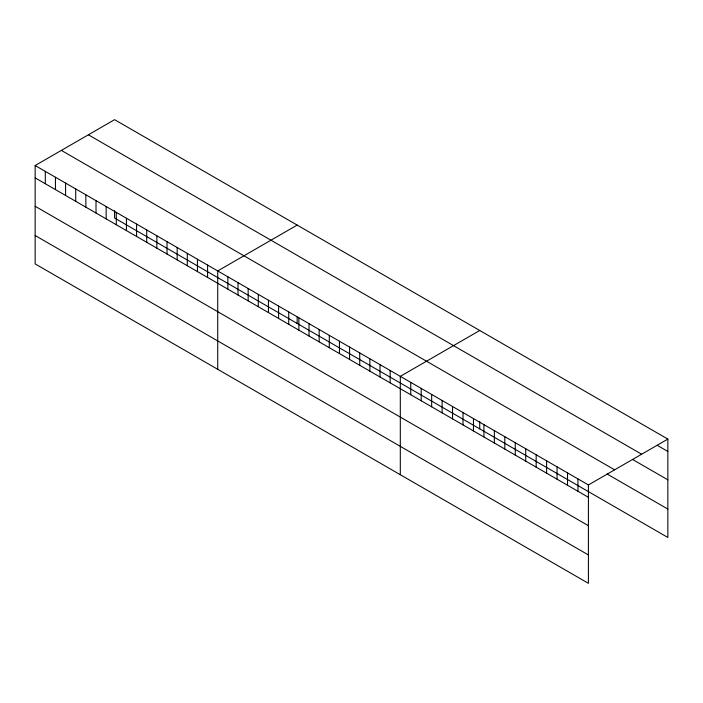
<?xml version="1.0" encoding="UTF-8"?>
<svg xmlns="http://www.w3.org/2000/svg" width="703" height="703" viewBox="0 0 703 703"><rect width="100%" height="100%" fill="white"/><g stroke="black" fill="none" stroke-linecap="round" stroke-linejoin="round"><path stroke-width="1.05" d="M35.15 165.53L588.411 484.956L588.411 583.332L35.15 263.906L35.15 165.53L114.589 119.668L667.85 439.094L667.85 537.47L114.589 218.044L114.589 210.689M297.167 225.074L217.728 270.936L217.728 369.321M479.736 330.489L400.306 376.351L400.306 474.727M588.411 484.956L667.85 439.094M657.402 445.412L667.85 451.449M88.376 134.8L641.637 454.226M632.7 459.542L667.85 479.833M61.363 150.398L614.624 469.815M607.049 473.98L667.85 509.086M35.15 177.885L588.411 497.311M35.15 206.269L588.411 525.695M35.15 235.523L588.411 554.948M577.963 478.919L577.963 491.274M567.514 472.882L567.514 485.246M557.066 466.854L557.066 479.209M546.609 460.817L546.609 473.172M536.161 454.788L536.161 467.144M525.712 448.751L525.712 461.106M515.264 442.714L515.264 455.078M504.807 436.686L504.807 449.041M494.358 430.649L494.358 443.004M483.91 424.621L483.91 436.976M479.736 421.51L479.736 428.865M473.462 418.584L473.462 430.939M463.005 412.547L463.005 424.902M452.556 406.519L452.556 418.874M442.108 400.482L442.108 412.837M431.66 394.453L431.66 406.809M421.202 388.416L421.202 400.772M410.754 382.379L410.754 394.735M390.165 370.49L390.165 382.845M380.015 364.637L380.015 376.993M369.875 358.776L369.875 371.14M359.734 352.924L359.734 365.279M349.584 347.071L349.584 359.426M339.444 341.21L339.444 353.565M329.303 335.357L329.303 347.713M319.162 329.496L319.162 341.86M309.012 323.644L309.012 335.999M298.872 317.791L298.872 330.146M297.167 317.15L297.167 323.459M288.731 311.93L288.731 324.285M278.59 306.077L278.59 318.433M268.441 300.216L268.441 312.571M258.3 294.364L258.3 306.719M248.159 288.511L248.159 300.866M238.009 282.65L238.009 295.005M227.869 276.797L227.869 289.153M207.587 265.084L207.587 277.439M197.438 259.222L197.438 271.586M187.297 253.37L187.297 265.725M177.156 247.518L177.156 259.873M167.015 241.656L167.015 254.011M156.866 235.804L156.866 248.159M146.725 229.943L146.725 242.307M136.584 224.09L136.584 236.445M126.435 218.238L126.435 230.593M116.294 212.376L116.294 224.732M106.153 206.524L106.153 218.879M96.012 200.663L96.012 213.018M85.863 194.81L85.863 207.165M75.722 188.949L75.722 201.313M65.581 183.096L65.581 195.452M55.44 177.244L55.44 189.599M45.291 171.383L45.291 183.738"/></g></svg>
